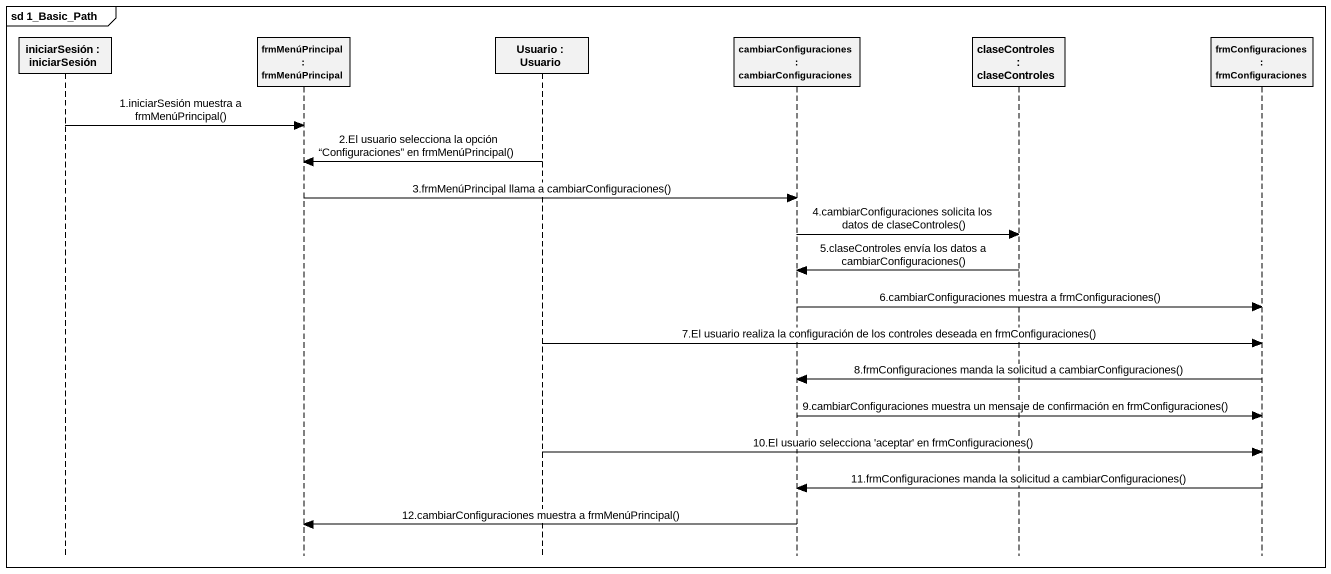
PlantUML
@startuml
mainframe sd 1_Basic_Path
hide footbox
participant "iniciarSesión : iniciarSesión" as iniciarSesión
participant "frmMenúPrincipal : frmMenúPrincipal" as frmMenúPrincipal
participant "Usuario : Usuario" as Usuario
participant "cambiarConfiguraciones : cambiarConfiguraciones" as cambiarConfiguraciones
participant "claseControles : claseControles" as claseControles
participant "frmConfiguraciones : frmConfiguraciones" as frmConfiguraciones

iniciarSesión -> frmMenúPrincipal : 1.iniciarSesión muestra a frmMenúPrincipal()
Usuario -> frmMenúPrincipal : 2.El usuario selecciona la opción “Configuraciones” en frmMenúPrincipal()
frmMenúPrincipal -> cambiarConfiguraciones : 3.frmMenúPrincipal llama a cambiarConfiguraciones()
cambiarConfiguraciones -> claseControles : 4.cambiarConfiguraciones solicita los datos de claseControles()
claseControles -> cambiarConfiguraciones : 5.claseControles envía los datos a cambiarConfiguraciones()
cambiarConfiguraciones -> frmConfiguraciones : 6.cambiarConfiguraciones muestra a frmConfiguraciones()
Usuario -> frmConfiguraciones : 7.El usuario realiza la configuración de los controles deseada en frmConfiguraciones()
frmConfiguraciones -> cambiarConfiguraciones : 8.frmConfiguraciones manda la solicitud a cambiarConfiguraciones()
cambiarConfiguraciones -> frmConfiguraciones : 9.cambiarConfiguraciones muestra un mensaje de confirmación en frmConfiguraciones()
Usuario -> frmConfiguraciones : 10.El usuario selecciona 'aceptar' en frmConfiguraciones()
frmConfiguraciones -> cambiarConfiguraciones : 11.frmConfiguraciones manda la solicitud a cambiarConfiguraciones()
cambiarConfiguraciones -> frmMenúPrincipal : 12.cambiarConfiguraciones muestra a frmMenúPrincipal()
@enduml
